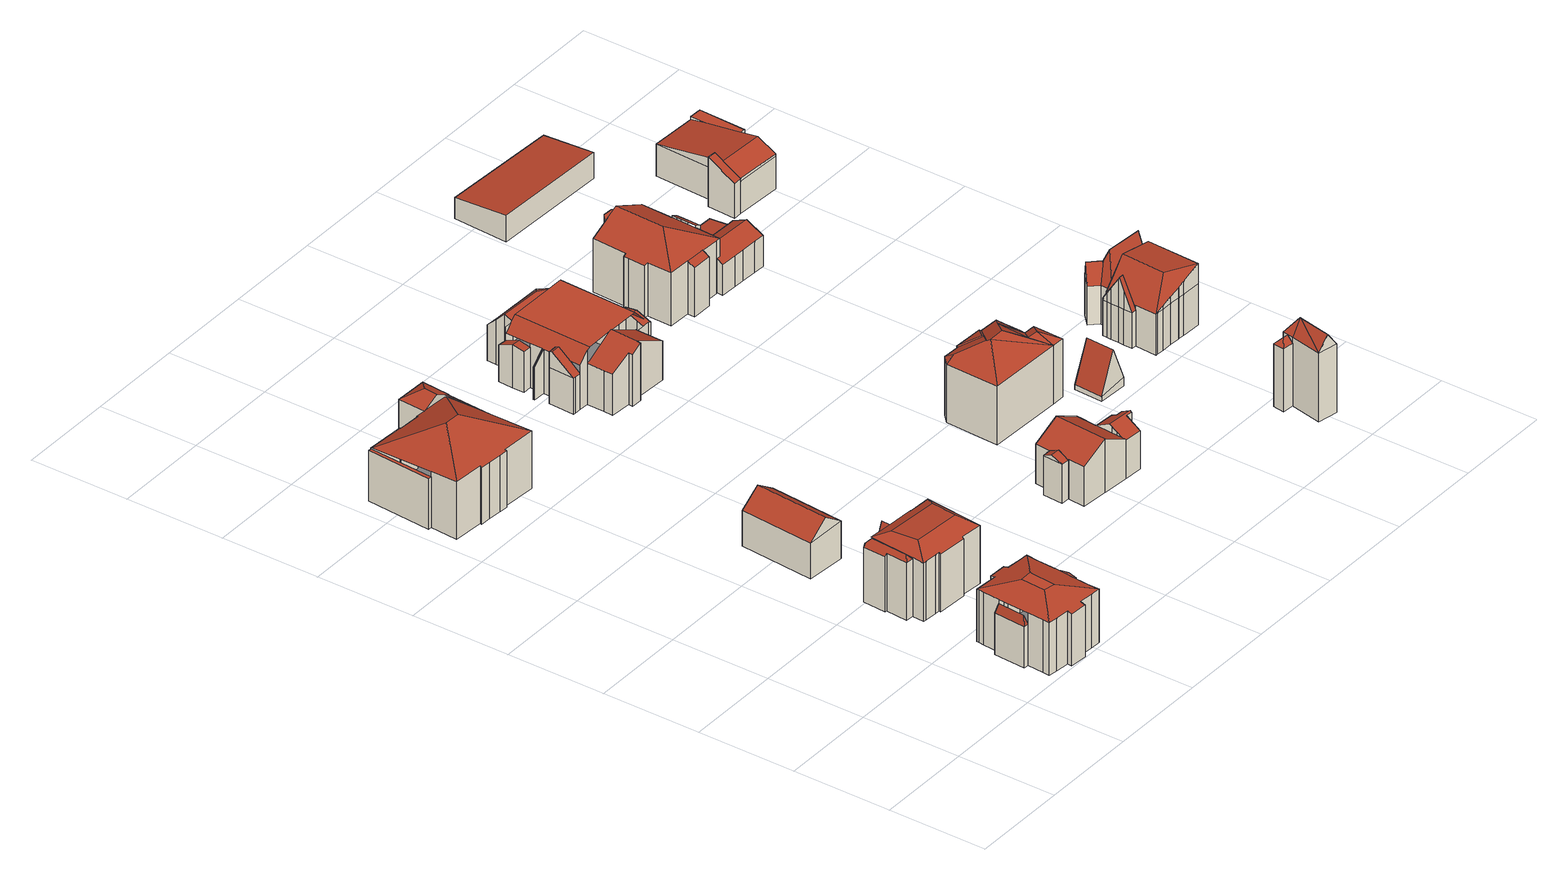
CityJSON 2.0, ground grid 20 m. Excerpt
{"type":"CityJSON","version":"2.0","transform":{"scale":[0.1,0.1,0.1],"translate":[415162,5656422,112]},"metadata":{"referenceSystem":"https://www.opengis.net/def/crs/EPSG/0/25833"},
"CityObjects":{
"building1":{"type":"Building","attributes":{"Gemeindeschluessel":14612000,"Geometrietyp2DReferenz":"3000","function":"31001_9998","roofType":"9999"},"children":["building1-1","building1-2","building1-3"]},
"building1-1":{"type":"BuildingPart","attributes":{"Dachtyp_tdc":"tdcCutTentRoof","Dachneigung":15.15,"QualitaetDacherkennung":71,"Geometrietyp2DReferenz":"3000","measuredHeight":12.51,"roofType":"9999"},"parents":["building1"],"geometry":[{"type":"MultiSurface","lod":"2","boundaries":[[[0,1,2,3]],[[1,4,5,2]],[[4,6,7,5]],[[6,8,9,7]],[[8,10,11,9]],[[10,12,11]],[[13,14,15]],[[13,16,17,14]],[[16,18,19,17]],[[18,20,21,19]],[[20,22,23,21]],[[22,24,25,23]],[[24,26,27,25]],[[26,28,29,27]],[[28,30,31,29]],[[30,32,33,31]],[[32,34,35,33]],[[34,36,37,35]],[[36,38,39,37]],[[38,40,39]],[[41,42,43]],[[41,44,45,42]],[[44,46,47,45]],[[46,48,49,47]],[[48,50,51,49]],[[50,52,53,51]],[[20,18,16,13,10,8,6,54,55]],[[34,32,30,28,26,24,22,20,55,56]],[[46,44,41,38,36,34,56,57]],[[6,4,1,0,52,50,48,46,57,54]],[[57,56,55,54]],[[52,0,3,53]],[[53,3,2,5,7,9,11,14,17,19,21,23,25,27,29,31,33,35,37,39,42,45,47,49,51]]],"semantics":{"surfaces":[{"type":"WallSurface"},{"type":"RoofSurface"},{"type":"GroundSurface"}],"values":[0,0,0,0,0,0,0,0,0,0,0,0,0,0,0,0,0,0,0,0,0,0,0,0,0,0,1,1,1,1,1,0,2]}}]},
"building1-2":{"type":"BuildingPart","attributes":{"Dachtyp_tdc":"tdcFreeFormRoof","Dachneigung":75.49,"QualitaetDacherkennung":43,"Geometrietyp2DReferenz":"3000","measuredHeight":10.41,"roofType":"5000"},"parents":["building1"],"geometry":[{"type":"MultiSurface","lod":"2","boundaries":[[[12,58,59,11]],[[58,60,61,59]],[[60,15,14,61]],[[62,15,60]],[[63,62,60,58]],[[63,58,12]],[[62,63,12,15]],[[59,61,14,11]]],"semantics":{"surfaces":[{"type":"WallSurface"},{"type":"RoofSurface"},{"type":"GroundSurface"}],"values":[0,0,0,1,1,1,1,2]}}]},
"building1-3":{"type":"BuildingPart","attributes":{"Dachtyp_tdc":"tdcGableRoof","Dachneigung":10.28,"QualitaetDacherkennung":70,"Geometrietyp2DReferenz":"3000","measuredHeight":10.17,"roofType":"3100"},"parents":["building1"],"geometry":[{"type":"MultiSurface","lod":"2","boundaries":[[[64,65,66,67]],[[65,43,42,66]],[[40,68,69,39]],[[68,70,71,69]],[[70,64,67,71]],[[72,70,68,40,73]],[[72,73,43,65,64]],[[70,72,64]],[[67,66,42,39,69,71]]],"semantics":{"surfaces":[{"type":"WallSurface"},{"type":"RoofSurface"},{"type":"GroundSurface"}],"values":[0,0,0,0,0,1,1,0,2]}}]},
"building2":{"type":"Building","attributes":{"Gemeindeschluessel":14612000,"Geometrietyp2DReferenz":"3000","function":"31001_9998","roofType":"9999"},"children":["building2-1","building2-2","building2-3"]},
"building2-1":{"type":"BuildingPart","attributes":{"Dachtyp_tdc":"tdcGableRoof","Dachneigung":65.97,"QualitaetDacherkennung":9,"Geometrietyp2DReferenz":"3000","measuredHeight":10.98,"roofType":"3100"},"parents":["building2"],"geometry":[{"type":"MultiSurface","lod":"2","boundaries":[[[74,75,76,77]],[[75,78,79,76]],[[78,80,81,79]],[[80,82,83,81]],[[82,84,85,83]],[[86,74,77,87]],[[88,89,90,91,92,93]],[[82,80,92,91,84]],[[78,93,92,80]],[[75,88,93,78]],[[86,90,89,74]],[[74,89,88,75]],[[77,76,79,81,83,85,87]]],"semantics":{"surfaces":[{"type":"WallSurface"},{"type":"RoofSurface"},{"type":"GroundSurface"}],"values":[0,0,0,0,0,0,1,1,0,0,0,0,2]}}]},
"building2-2":{"type":"BuildingPart","attributes":{"Dachtyp_tdc":"tdcFreeFormRoof","Dachneigung":52.6,"QualitaetDacherkennung":17,"Geometrietyp2DReferenz":"3000","measuredHeight":12.88,"roofType":"5000"},"parents":["building2"],"geometry":[{"type":"MultiSurface","lod":"2","boundaries":[[[94,95,96,97]],[[95,98,99,96]],[[98,100,101,99]],[[100,102,103,101]],[[102,104,105,103]],[[104,106,107,105]],[[106,108,77,107]],[[108,109,87,77]],[[110,106,104,111]],[[104,102,100,98,95,112,111]],[[95,94,112]],[[94,110,111,112]],[[110,109,108,106]],[[113,97,96,99,101,103,105,107,77,87]]],"semantics":{"surfaces":[{"type":"WallSurface"},{"type":"RoofSurface"},{"type":"GroundSurface"}],"values":[0,0,0,0,0,0,0,0,1,1,1,1,1,2]}}]},
"building2-3":{"type":"BuildingPart","attributes":{"Dachtyp_tdc":"tdcCutTentRoof","Dachneigung":2.82,"QualitaetDacherkennung":43,"Geometrietyp2DReferenz":"3000","measuredHeight":13.96,"roofType":"9999"},"parents":["building2"],"geometry":[{"type":"MultiSurface","lod":"2","boundaries":[[[114,115,85,84]],[[115,116,117,85]],[[116,118,119,117]],[[118,120,121,119]],[[120,122,123,121]],[[122,124,125,123]],[[124,126,127,125]],[[126,128,129,127]],[[128,130,131,129]],[[130,132,133,131]],[[132,134,94,97,133]],[[116,115,114,135,136,137,138]],[[118,116,138,139]],[[132,130,128,126,124,122,120,118,139,140]],[[136,134,132,140,137]],[[140,139,138,137]],[[87,85,117,119,121,123,125,127,129,131,133,97,113]]],"semantics":{"surfaces":[{"type":"WallSurface"},{"type":"RoofSurface"},{"type":"GroundSurface"}],"values":[0,0,0,0,0,0,0,0,0,0,0,1,1,1,1,1,2]}}]},
"building3":{"type":"Building","attributes":{"Gemeindeschluessel":14612000,"Geometrietyp2DReferenz":"3000","function":"31001_9998","roofType":"9999"},"children":["building3-1","building3-2","building3-3","building3-4"]},
"building3-1":{"type":"BuildingPart","attributes":{"Dachtyp_tdc":"tdcHipAndGableRoof","Dachneigung":28.91,"QualitaetDacherkennung":88,"Geometrietyp2DReferenz":"3000","measuredHeight":12.36,"roofType":"5000"},"parents":["building3"],"geometry":[{"type":"MultiSurface","lod":"2","boundaries":[[[141,142,143,144]],[[142,145,146,143]],[[145,147,148,149,146]],[[145,142,150]],[[142,141,151,141,152,153,150]],[[153,154,147,145,150]],[[155,144,156,144,143,146,149,157]]],"semantics":{"surfaces":[{"type":"WallSurface"},{"type":"RoofSurface"},{"type":"GroundSurface"}],"values":[0,0,0,1,1,1,2]}}]},
"building3-2":{"type":"BuildingPart","attributes":{"Dachtyp_tdc":"tdcPolyFlatRoof","Dachneigung":0,"QualitaetDacherkennung":19,"Geometrietyp2DReferenz":"3000","measuredHeight":10.39,"roofType":"1000"},"parents":["building3"],"geometry":[{"type":"MultiSurface","lod":"2","boundaries":[[[158,159,160,161]],[[159,162,163,160]],[[162,164,165,163]],[[164,162,159,158,166]],[[161,160,163,165,167]]],"semantics":{"surfaces":[{"type":"WallSurface"},{"type":"RoofSurface"},{"type":"GroundSurface"}],"values":[0,0,0,1,2]}}]},
"building3-3":{"type":"BuildingPart","attributes":{"Dachtyp_tdc":"tdcPolyFlatRoof","Dachneigung":28.78,"QualitaetDacherkennung":47,"Geometrietyp2DReferenz":"3000","measuredHeight":10.98,"roofType":"2100"},"parents":["building3"],"geometry":[{"type":"MultiSurface","lod":"2","boundaries":[[[168,169,170,171]],[[148,168,171,149]],[[148,172,173,169,168]],[[171,170,174,157,149]]],"semantics":{"surfaces":[{"type":"WallSurface"},{"type":"RoofSurface"},{"type":"GroundSurface"}],"values":[0,0,1,2]}}]},
"building3-4":{"type":"BuildingPart","attributes":{"Dachtyp_tdc":"tdcHipRoof","Dachneigung":27.08,"QualitaetDacherkennung":40,"Geometrietyp2DReferenz":"3000","measuredHeight":15.53,"roofType":"3200"},"parents":["building3"],"geometry":[{"type":"MultiSurface","lod":"2","boundaries":[[[175,176,177,178]],[[176,179,180,177]],[[179,181,182,180]],[[181,183,184,182]],[[183,185,158,161,184]],[[186,187,188,165,164]],[[187,189,190,188]],[[189,191,192,190]],[[191,193,151,156,192]],[[194,195,174,157]],[[196,197,198,170,169]],[[197,199,200,198]],[[199,201,202,200]],[[201,175,178,202]],[[197,196,173,195,203]],[[204,185,183,205]],[[195,194,206,152,193,191,189,187,186,204,205,203]],[[183,181,179,176,175,201,199,197,203,205]],[[178,177,180,182,184,161,167,165,188,190,192,156,144,155,157,174,170,198,200,202]]],"semantics":{"surfaces":[{"type":"WallSurface"},{"type":"RoofSurface"},{"type":"GroundSurface"}],"values":[0,0,0,0,0,0,0,0,0,0,0,0,0,0,1,1,1,1,2]}}]},
"building4":{"type":"Building","attributes":{"Dachtyp_tdc":"tdcGableRoof","Gemeindeschluessel":14612000,"Dachneigung":38.23,"QualitaetDacherkennung":79,"Geometrietyp2DReferenz":"3000","measuredHeight":10.43,"function":"31001_9998","roofType":"3100"},"geometry":[{"type":"Solid","lod":"2","boundaries":[[[[207,208,209,210]],[[208,211,212,209]],[[211,213,214,212]],[[213,207,210,214]],[[211,208,215]],[[207,213,216]],[[208,207,216,215]],[[213,211,215,216]],[[210,209,212,214]]]],"semantics":{"surfaces":[{"type":"WallSurface"},{"type":"RoofSurface"},{"type":"GroundSurface"}],"values":[[0,0,0,0,0,0,1,1,2]]}}]},
"building5":{"type":"Building","attributes":{"Gemeindeschluessel":14612000,"Geometrietyp2DReferenz":"3000","function":"31001_9998","roofType":"9999"},"children":["building5-1","building5-2","building5-3","building5-4","building5-5","building5-6","building5-7"]},
"building5-1":{"type":"BuildingPart","attributes":{"Dachtyp_tdc":"tdcGableRoof","Dachneigung":22.97,"QualitaetDacherkennung":61,"Geometrietyp2DReferenz":"3000","measuredHeight":8.89,"roofType":"3100"},"parents":["building5"],"geometry":[{"type":"MultiSurface","lod":"2","boundaries":[[[217,218,219,220]],[[221,222,223,224]],[[222,225,226,223]],[[225,227,228,226]],[[227,229,230,228]],[[229,217,220,230]],[[225,222,221,231]],[[231,232,218,217,229,227,225]],[[220,219,233,234,224,223,226,228,230]]],"semantics":{"surfaces":[{"type":"WallSurface"},{"type":"RoofSurface"},{"type":"GroundSurface"}],"values":[0,0,0,0,0,0,1,1,2]}}]},
"building5-2":{"type":"BuildingPart","attributes":{"Dachtyp_tdc":"tdcHipAndGableRoof","Dachneigung":44.91,"QualitaetDacherkennung":42,"Geometrietyp2DReferenz":"3000","measuredHeight":11.03,"roofType":"5000"},"parents":["building5"],"geometry":[{"type":"MultiSurface","lod":"2","boundaries":[[[235,236,237,238]],[[236,239,240,237]],[[239,241,242,240]],[[241,243,244,242]],[[243,245,246,244]],[[245,247,248,246]],[[247,249,250,248]],[[249,251,250]],[[252,253,254]],[[252,235,238,253]],[[251,249,247,245,255]],[[245,243,241,239,236,255]],[[236,235,252,256,257,258,251,255]],[[238,237,240,242,244,246,248,250,259,260,253]]],"semantics":{"surfaces":[{"type":"WallSurface"},{"type":"RoofSurface"},{"type":"GroundSurface"}],"values":[0,0,0,0,0,0,0,0,0,0,1,1,1,2]}}]},
"building5-3":{"type":"BuildingPart","attributes":{"Dachtyp_tdc":"tdcGableRoof","Dachneigung":28.8,"QualitaetDacherkennung":23,"Geometrietyp2DReferenz":"3000","measuredHeight":11.87,"roofType":"3100"},"parents":["building5"],"geometry":[{"type":"MultiSurface","lod":"2","boundaries":[[[261,262,263,264]],[[262,265,266,263]],[[265,267,268,266]],[[267,269,270,268]],[[269,271,272,270]],[[271,273,274,272]],[[273,275,276,274]],[[275,277,278,276]],[[277,279,280,278]],[[281,282,220,219,218]],[[282,261,264,220]],[[283,284,285,279,277,275,273,271,269,267,265]],[[265,262,261,282,281,286,287,283]],[[264,263,266,268,270,272,274,276,278,280,288,289,290,219,220]]],"semantics":{"surfaces":[{"type":"WallSurface"},{"type":"RoofSurface"},{"type":"GroundSurface"}],"values":[0,0,0,0,0,0,0,0,0,0,0,1,1,2]}}]},
"building5-4":{"type":"BuildingPart","attributes":{"Dachtyp_tdc":"tdcPolyFlatRoof","Dachneigung":45.5,"QualitaetDacherkennung":54,"Geometrietyp2DReferenz":"3000","measuredHeight":11.22,"roofType":"2100"},"parents":["building5"],"geometry":[{"type":"MultiSurface","lod":"2","boundaries":[[[291,292,293,250]],[[292,294,295,293]],[[294,296,297,295]],[[296,298,299,297]],[[298,300,301,299]],[[298,296,294,292,291,302,303,300]],[[301,304,250,293,295,297,299]]],"semantics":{"surfaces":[{"type":"WallSurface"},{"type":"RoofSurface"},{"type":"GroundSurface"}],"values":[0,0,0,0,0,1,2]}}]},
"building5-5":{"type":"BuildingPart","attributes":{"Dachtyp_tdc":"tdcCutGableRoof","Dachneigung":0.737,"QualitaetDacherkennung":49,"Geometrietyp2DReferenz":"3000","measuredHeight":11.84,"roofType":"9999"},"parents":["building5"],"geometry":[{"type":"MultiSurface","lod":"2","boundaries":[[[300,305,221,224,301]],[[306,280,279]],[[306,307,308,309,280]],[[310,311,312,313,314]],[[311,315,316,312]],[[315,317,318,316]],[[317,319,320,318]],[[319,321,322,323,320]],[[324,325,305,300,303,302,326]],[[327,256,254,321,319,317,315,311,310,328,307,306,329]],[[326,327,329,284,330,287,324]],[[304,301,224,234,233,219,290,289,288,280,309,313,312,316,318,320,323,331,253,260,259,250]]],"semantics":{"surfaces":[{"type":"WallSurface"},{"type":"RoofSurface"},{"type":"GroundSurface"}],"values":[0,0,0,0,0,0,0,0,1,1,1,2]}}]},
"building5-6":{"type":"BuildingPart","attributes":{"Dachtyp_tdc":"tdcGableRoof","Dachneigung":21.53,"QualitaetDacherkennung":56,"Geometrietyp2DReferenz":"3000","measuredHeight":8.81,"roofType":"3100"},"parents":["building5"],"geometry":[{"type":"MultiSurface","lod":"2","boundaries":[[[322,332,333,323]],[[332,334,335,333]],[[334,336,337,335]],[[336,338,339,337]],[[338,340,253,339]],[[334,332,322,341]],[[341,340,338,336,334]],[[253,331,323,333,335,337,339]]],"semantics":{"surfaces":[{"type":"WallSurface"},{"type":"RoofSurface"},{"type":"GroundSurface"}],"values":[0,0,0,0,0,1,1,2]}}]},
"building5-7":{"type":"BuildingPart","attributes":{"Dachtyp_tdc":"tdcGableRoof","Dachneigung":36.51,"QualitaetDacherkennung":10,"Geometrietyp2DReferenz":"3000","measuredHeight":10.93,"roofType":"3100"},"parents":["building5"],"geometry":[{"type":"MultiSurface","lod":"2","boundaries":[[[308,342,343,309]],[[342,344,345,343]],[[344,346,347,345]],[[346,314,313,347]],[[348,349,350,351]],[[349,344,342,308,328,350]],[[346,348,351,310,314]],[[344,349,348,346]],[[313,309,343,345,347]]],"semantics":{"surfaces":[{"type":"WallSurface"},{"type":"RoofSurface"},{"type":"GroundSurface"}],"values":[0,0,0,0,1,1,0,0,2]}}]},
"building6":{"type":"Building","attributes":{"Gemeindeschluessel":14612000,"Geometrietyp2DReferenz":"3000","function":"31001_9998","roofType":"9999"},"children":["building6-1","building6-2","building6-3"]},
"building6-1":{"type":"BuildingPart","attributes":{"Dachtyp_tdc":"tdcGableRoof","Dachneigung":25.39,"QualitaetDacherkennung":82,"Geometrietyp2DReferenz":"3000","measuredHeight":9.05,"roofType":"3100"},"parents":["building6"],"geometry":[{"type":"MultiSurface","lod":"2","boundaries":[[[352,353,354,355]],[[353,356,357,354]],[[356,358,359,357]],[[360,361,362,363]],[[352,362,361,353]],[[358,363,362,352]],[[356,360,363,358]],[[353,361,360,356]],[[359,355,354,357]]],"semantics":{"surfaces":[{"type":"WallSurface"},{"type":"RoofSurface"},{"type":"GroundSurface"}],"values":[0,0,0,1,1,0,0,0,2]}}]},
"building6-2":{"type":"BuildingPart","attributes":{"Dachtyp_tdc":"tdcGableRoof","Dachneigung":27.7,"QualitaetDacherkennung":74,"Geometrietyp2DReferenz":"3000","measuredHeight":11.01,"roofType":"3100"},"parents":["building6"],"geometry":[{"type":"MultiSurface","lod":"2","boundaries":[[[364,365,366,359,358]],[[365,367,368,366]],[[367,369,370,368]],[[369,371,372,370]],[[371,373,374,372]],[[373,375,376,374]],[[377,378,379,380,381]],[[378,382,383,379]],[[382,384,385,383]],[[384,386,352,355,385]],[[378,377,387,388,375,373,371,369,367]],[[367,365,364,386,384,382,378]],[[355,359,366,368,370,372,374,376,389,380,379,383,385]]],"semantics":{"surfaces":[{"type":"WallSurface"},{"type":"RoofSurface"},{"type":"GroundSurface"}],"values":[0,0,0,0,0,0,0,0,0,0,1,1,2]}}]},
"building6-3":{"type":"BuildingPart","attributes":{"Dachtyp_tdc":"tdcGableRoof","Dachneigung":27.75,"QualitaetDacherkennung":76,"Geometrietyp2DReferenz":"3000","measuredHeight":9.77,"roofType":"3100"},"parents":["building6"],"geometry":[{"type":"MultiSurface","lod":"2","boundaries":[[[390,381,380,391]],[[392,393,394,376,375]],[[393,395,396,394]],[[395,397,398,396]],[[397,399,400,398]],[[399,401,402,400]],[[401,403,404,402]],[[403,390,391,404]],[[399,397,395,393,392,405]],[[405,387,381,390,403,401,399]],[[391,380,389,376,394,396,398,400,402,404]]],"semantics":{"surfaces":[{"type":"WallSurface"},{"type":"RoofSurface"},{"type":"GroundSurface"}],"values":[0,0,0,0,0,0,0,0,1,1,2]}}]},
"building7":{"type":"Building","attributes":{"Dachtyp_tdc":"tdcFreeFormRoof","Gemeindeschluessel":14612000,"Dachneigung":31.61,"QualitaetDacherkennung":58,"Geometrietyp2DReferenz":"3000","measuredHeight":15.85,"function":"31001_9998","roofType":"5000"},"geometry":[{"type":"Solid","lod":"2","boundaries":[[[[406,407,408,409]],[[407,410,411,408]],[[410,412,413,411]],[[412,414,415,413]],[[414,416,417,415]],[[416,418,419,417]],[[418,420,421,419]],[[420,422,423,421]],[[422,424,425,423]],[[424,426,427,425]],[[426,428,429,427]],[[428,430,431,429]],[[430,432,433,431]],[[432,434,435,433]],[[434,406,409,435]],[[436,432,430]],[[437,438,439,436,430,428]],[[440,426,424]],[[441,426,440]],[[442,426,441]],[[437,426,442]],[[426,437,428]],[[440,424,422]],[[441,440,422,420]],[[414,418,416]],[[443,418,414]],[[443,420,418]],[[443,441,420]],[[441,443,442]],[[443,414,412]],[[438,437,442,443,412,410]],[[444,445,439,438,410,407]],[[444,407,406]],[[445,444,406,434]],[[436,439,445,434,432]],[[409,408,411,413,415,417,419,421,423,425,427,429,431,433,435]]]],"semantics":{"surfaces":[{"type":"WallSurface"},{"type":"RoofSurface"},{"type":"GroundSurface"}],"values":[[0,0,0,0,0,0,0,0,0,0,0,0,0,0,0,1,1,1,1,1,1,1,1,1,1,1,1,1,1,1,1,1,1,1,1,2]]}}]},
"building8":{"type":"Building","attributes":{"Dachtyp_tdc":"tdcGableRoof","Gemeindeschluessel":14612000,"Dachneigung":69.3,"QualitaetDacherkennung":16,"Geometrietyp2DReferenz":"3000","measuredHeight":9.02,"function":"31001_9998","roofType":"3100"},"geometry":[{"type":"Solid","lod":"2","boundaries":[[[[446,447,448,449]],[[447,450,451,448]],[[450,452,453,451]],[[452,446,449,453]],[[450,447,454]],[[446,452,455]],[[447,446,455,454]],[[452,450,454,455]],[[449,448,451,453]]]],"semantics":{"surfaces":[{"type":"WallSurface"},{"type":"RoofSurface"},{"type":"GroundSurface"}],"values":[[0,0,0,0,0,0,1,1,2]]}}]},
"building9":{"type":"Building","attributes":{"Dachtyp_tdc":"tdcFreeFormRoof","Gemeindeschluessel":14612000,"Dachneigung":43.21,"QualitaetDacherkennung":8,"Geometrietyp2DReferenz":"3000","measuredHeight":14,"function":"31001_9998","roofType":"5000"},"geometry":[{"type":"Solid","lod":"2","boundaries":[[[[456,457,458]],[[459,456,458,460]],[[459,460,461]],[[456,459,461,457]],[[462,463,464,465]],[[461,460,463,462]],[[460,458,464,463]],[[458,457,465,464]],[[457,461,462,465]]]],"semantics":{"surfaces":[{"type":"WallSurface"},{"type":"RoofSurface"},{"type":"GroundSurface"}],"values":[[0,1,1,1,2,0,0,0,0]]}}]},
"building10":{"type":"Building","attributes":{"Dachtyp_tdc":"tdcFreeFormRoof","Gemeindeschluessel":14612000,"Dachneigung":54.25,"QualitaetDacherkennung":4,"Geometrietyp2DReferenz":"3000","measuredHeight":17.03,"function":"31001_9998","roofType":"5000"},"geometry":[{"type":"Solid","lod":"2","boundaries":[[[[466,467,468,464]],[[467,469,470,468]],[[469,471,472,470]],[[471,473,465,472]],[[473,466,464,465]],[[473,474,466]],[[471,474,473]],[[474,471,475]],[[475,471,469]],[[474,475,469,467]],[[474,467,466]],[[464,468,470,472,465]]]],"semantics":{"surfaces":[{"type":"WallSurface"},{"type":"RoofSurface"},{"type":"GroundSurface"}],"values":[[0,0,0,0,0,1,1,1,0,1,1,2]]}}]},
"building11":{"type":"Building","attributes":{"Gemeindeschluessel":14612000,"Geometrietyp2DReferenz":"3000","function":"31001_9998","roofType":"9999"},"children":["building11-1","building11-2","building11-3","building11-4","building11-5","building11-6"]},
"building11-1":{"type":"BuildingPart","attributes":{"Dachtyp_tdc":"tdcHipAndGableRoof","Dachneigung":25.76,"QualitaetDacherkennung":76,"Geometrietyp2DReferenz":"3000","measuredHeight":14.22,"roofType":"5000"},"parents":["building11"],"geometry":[{"type":"MultiSurface","lod":"2","boundaries":[[[476,477,478,479]],[[477,480,481,478]],[[480,482,483,481]],[[482,484,485,483]],[[484,486,485]],[[487,488,489,490,491]],[[488,492,493,489]],[[492,494,495,493]],[[496,497,498,499]],[[497,500,501,498]],[[500,502,503,501]],[[502,504,505,503]],[[504,506,507,505]],[[508,509,510,511]],[[509,512,513,510]],[[512,514,515,513]],[[514,476,479,515]],[[509,508,506,504,502,500,516]],[[500,497,496,494,492,488,487,517,516]],[[517,484,482,480,477,476,514,512,509,516]],[[479,478,481,483,485,518,490,489,493,495,499,498,501,503,505,507,511,510,513,515]]],"semantics":{"surfaces":[{"type":"WallSurface"},{"type":"RoofSurface"},{"type":"GroundSurface"}],"values":[0,0,0,0,0,0,0,0,0,0,0,0,0,0,0,0,0,1,1,1,2]}}]},
"building11-2":{"type":"BuildingPart","attributes":{"Dachtyp_tdc":"tdcPolyFlatRoof","Dachneigung":27.75,"QualitaetDacherkennung":93,"Geometrietyp2DReferenz":"3000","measuredHeight":11.35,"roofType":"2100"},"parents":["building11"],"geometry":[{"type":"MultiSurface","lod":"2","boundaries":[[[519,520,521,495,494]],[[520,522,523,521]],[[522,524,525,523]],[[524,526,525]],[[527,528,498,529,530]],[[528,531,496,499,498]],[[531,528,527,524,522,520,519]],[[495,521,523,525,529,498,499]]],"semantics":{"surfaces":[{"type":"WallSurface"},{"type":"RoofSurface"},{"type":"GroundSurface"}],"values":[0,0,0,0,0,0,1,2]}}]},
"building11-3":{"type":"BuildingPart","attributes":{"Dachtyp_tdc":"tdcPolyFlatRoof","Dachneigung":13.71,"QualitaetDacherkennung":66,"Geometrietyp2DReferenz":"3000","measuredHeight":6.75,"roofType":"2100"},"parents":["building11"],"geometry":[{"type":"MultiSurface","lod":"2","boundaries":[[[532,530,529,533,534]],[[526,535,525]],[[535,536,537,525]],[[536,538,539,537]],[[538,536,535,526,530,532,540]],[[533,529,525,537,539]]],"semantics":{"surfaces":[{"type":"WallSurface"},{"type":"RoofSurface"},{"type":"GroundSurface"}],"values":[0,0,0,0,1,2]}}]},
"building11-4":{"type":"BuildingPart","attributes":{"Dachtyp_tdc":"tdcPolyFlatRoof","Dachneigung":0,"QualitaetDacherkennung":53,"Geometrietyp2DReferenz":"3000","measuredHeight":12.55,"roofType":"1000"},"parents":["building11"],"geometry":[{"type":"MultiSurface","lod":"2","boundaries":[[[486,541,542,485]],[[541,543,544,542]],[[543,545,546,544]],[[545,547,548,546]],[[547,491,490,548]],[[491,547,545,543,541,486,549]],[[485,542,544,546,548,490,518]]],"semantics":{"surfaces":[{"type":"WallSurface"},{"type":"RoofSurface"},{"type":"GroundSurface"}],"values":[0,0,0,0,0,1,2]}}]},
"building11-5":{"type":"BuildingPart","attributes":{"Dachtyp_tdc":"tdcPolyFlatRoof","Dachneigung":29.4,"QualitaetDacherkennung":60,"Geometrietyp2DReferenz":"3000","measuredHeight":10.9,"roofType":"2100"},"parents":["building11"],"geometry":[{"type":"MultiSurface","lod":"2","boundaries":[[[506,504,505,507]],[[504,550,551,505]],[[550,552,553,551]],[[552,554,511,553]],[[554,508,511]],[[508,554,552,550,504,506]],[[507,505,551,553,511]]],"semantics":{"surfaces":[{"type":"WallSurface"},{"type":"RoofSurface"},{"type":"GroundSurface"}],"values":[0,0,0,0,0,1,2]}}]},
"building11-6":{"type":"BuildingPart","attributes":{"Dachtyp_tdc":"tdcPolyFlatRoof","Dachneigung":5.17,"QualitaetDacherkennung":61,"Geometrietyp2DReferenz":"3000","measuredHeight":6.47,"roofType":"2100"},"parents":["building11"],"geometry":[{"type":"MultiSurface","lod":"2","boundaries":[[[555,556,557,539,538]],[[556,558,559,557]],[[558,560,561,559]],[[560,534,533,561]],[[560,558,556,555,540,534]],[[533,539,557,559,561]]],"semantics":{"surfaces":[{"type":"WallSurface"},{"type":"RoofSurface"},{"type":"GroundSurface"}],"values":[0,0,0,0,1,2]}}]},
"building12":{"type":"Building","attributes":{"Dachtyp_tdc":"tdcGableRoof","Gemeindeschluessel":14612000,"Dachneigung":26.66,"QualitaetDacherkennung":84,"Geometrietyp2DReferenz":"3000","measuredHeight":8.11,"function":"31001_9998","roofType":"3100"},"geometry":[{"type":"Solid","lod":"2","boundaries":[[[[562,563,564,565]],[[563,566,567,564]],[[566,568,569,567]],[[568,570,571,569]],[[570,572,573,571]],[[572,574,575,573]],[[574,576,577,575]],[[576,578,579,577]],[[578,580,581,579]],[[580,582,583,581]],[[582,584,585,583]],[[584,586,587,585]],[[586,562,565,587]],[[582,580,578,576,574,572]],[[572,570,568,566,563,562,586,584,582]],[[565,564,567,569,571,573,575,577,579,581,583,585,587]]]],"semantics":{"surfaces":[{"type":"WallSurface"},{"type":"RoofSurface"},{"type":"GroundSurface"}],"values":[[0,0,0,0,0,0,0,0,0,0,0,0,0,1,1,2]]}}]},
"building13":{"type":"Building","attributes":{"Gemeindeschluessel":14612000,"Geometrietyp2DReferenz":"3000","function":"31001_9998","roofType":"9999"},"children":["building13-1","building13-2","building13-3"]},
"building13-1":{"type":"BuildingPart","attributes":{"Dachtyp_tdc":"tdcGableRoof","Dachneigung":57.38,"QualitaetDacherkennung":54,"Geometrietyp2DReferenz":"3000","measuredHeight":13.45,"roofType":"3100"},"parents":["building13"],"geometry":[{"type":"MultiSurface","lod":"2","boundaries":[[[588,589,590,591]],[[589,592,593,590]],[[592,594,595,593]],[[594,596,597,595]],[[596,598,599,597]],[[598,600,601,599]],[[602,588,591,603]],[[602,604,605,606,607,588]],[[608,609,610,611,606,605,612,613]],[[598,608,613,600]],[[589,607,606,611,592]],[[592,611,610,594]],[[594,610,609,596]],[[596,609,608,598]],[[588,607,589]],[[591,590,593,595,597,599,601,603]]],"semantics":{"surfaces":[{"type":"WallSurface"},{"type":"RoofSurface"},{"type":"GroundSurface"}],"values":[0,0,0,0,0,0,0,1,1,0,0,0,0,0,0,2]}}]},
"building13-2":{"type":"BuildingPart","attributes":{"Dachtyp_tdc":"tdcFreeFormRoof","Dachneigung":69.5,"QualitaetDacherkennung":14,"Geometrietyp2DReferenz":"3000","measuredHeight":14.08,"roofType":"5000"},"parents":["building13"],"geometry":[{"type":"MultiSurface","lod":"2","boundaries":[[[614,615,616,617]],[[615,618,619,616]],[[618,620,621,619]],[[620,622,623,621]],[[622,624,625,623]],[[624,626,627,625]],[[628,626,624]],[[628,629,630]],[[624,629,628]],[[629,624,622]],[[631,629,622,620]],[[631,620,618]],[[629,631,618,615]],[[630,629,615,614]],[[628,630,614,626]],[[617,616,619,621,623,625,627]]],"semantics":{"surfaces":[{"type":"WallSurface"},{"type":"RoofSurface"},{"type":"GroundSurface"}],"values":[0,0,0,0,0,0,0,1,1,1,1,0,1,1,1,2]}}]},
"building13-3":{"type":"BuildingPart","attributes":{"Dachtyp_tdc":"tdcHipAndGableRoof","Dachneigung":10.41,"QualitaetDacherkennung":37,"Geometrietyp2DReferenz":"3000","measuredHeight":13.9,"roofType":"5000"},"parents":["building13"],"geometry":[{"type":"MultiSurface","lod":"2","boundaries":[[[632,633,634,635]],[[633,636,637,634]],[[636,638,639,637]],[[638,640,641,639]],[[640,642,643,641]],[[642,644,645,643]],[[644,646,647,645]],[[646,648,602,603,647]],[[649,650,614,617,601,600,613]],[[651,632,635,627,626]],[[646,652,653,654,655,656,657,658,659]],[[660,661,659,658]],[[648,646,659,661,662,649]],[[649,662,650]],[[650,662,661,660,651]],[[648,649,612,604]],[[651,660,658,632]],[[632,658,657,633]],[[633,657,656,636]],[[636,656,655,638]],[[638,655,654,640]],[[640,654,653,642]],[[642,653,652,644]],[[644,652,646]],[[635,634,637,639,641,643,645,647,603,601,617,627]]],"semantics":{"surfaces":[{"type":"WallSurface"},{"type":"RoofSurface"},{"type":"GroundSurface"}],"values":[0,0,0,0,0,0,0,0,0,0,1,1,1,0,0,0,0,0,0,0,0,0,0,0,2]}}]},
"building14":{"type":"Building","attributes":{"Dachtyp_tdc":"tdcPolyFlatRoof","Gemeindeschluessel":14612000,"Dachneigung":5.65,"QualitaetDacherkennung":87,"Geometrietyp2DReferenz":"3000","measuredHeight":5.42,"function":"31001_2000","roofType":"2100"},"geometry":[{"type":"Solid","lod":"2","boundaries":[[[[663,664,665,666]],[[664,667,668,665]],[[667,669,670,668]],[[669,663,666,670]],[[669,667,664,663]],[[666,665,668,670]]]],"semantics":{"surfaces":[{"type":"WallSurface"},{"type":"RoofSurface"},{"type":"GroundSurface"}],"values":[[0,0,0,0,1,2]]}}]},
"building15":{"type":"Building","attributes":{"Gemeindeschluessel":14612000,"Geometrietyp2DReferenz":"3000","function":"31001_9998","roofType":"9999"},"children":["building15-1","building15-2","building15-3"]},
"building15-1":{"type":"BuildingPart","attributes":{"Dachtyp_tdc":"tdcGableRoof","Dachneigung":10.16,"QualitaetDacherkennung":34,"Geometrietyp2DReferenz":"3000","measuredHeight":9.18,"roofType":"3100"},"parents":["building15"],"geometry":[{"type":"MultiSurface","lod":"2","boundaries":[[[671,672,673,674]],[[672,675,676,673]],[[677,678,679,680]],[[678,681,682,679]],[[683,684,685,686,687]],[[672,688,685,684,689,690,675]],[[677,691,689,684,683,678]],[[671,688,672]],[[678,683,687,692,681]],[[682,674,673,676,680,679]]],"semantics":{"surfaces":[{"type":"WallSurface"},{"type":"RoofSurface"},{"type":"GroundSurface"}],"values":[0,0,0,0,1,1,0,0,0,2]}}]},
"building15-2":{"type":"BuildingPart","attributes":{"Dachtyp_tdc":"tdcPolyFlatRoof","Dachneigung":0,"QualitaetDacherkennung":71,"Geometrietyp2DReferenz":"3000","measuredHeight":7.17,"roofType":"1000"},"parents":["building15"],"geometry":[{"type":"MultiSurface","lod":"2","boundaries":[[[693,694,695,696]],[[694,691,677,680,695]],[[697,693,696,676,675]],[[697,690,691,694,693]],[[696,695,680,676]]],"semantics":{"surfaces":[{"type":"WallSurface"},{"type":"RoofSurface"},{"type":"GroundSurface"}],"values":[0,0,0,1,2]}}]},
"building15-3":{"type":"BuildingPart","attributes":{"Dachtyp_tdc":"tdcPolyFlatRoof","Dachneigung":29.42,"QualitaetDacherkennung":90,"Geometrietyp2DReferenz":"3000","measuredHeight":10.22,"roofType":"2100"},"parents":["building15"],"geometry":[{"type":"MultiSurface","lod":"2","boundaries":[[[698,699,700,701]],[[699,702,688,671,674,700]],[[692,698,701,682,681]],[[692,686,702,699,698]],[[701,700,674,682]]],"semantics":{"surfaces":[{"type":"WallSurface"},{"type":"RoofSurface"},{"type":"GroundSurface"}],"values":[0,0,0,1,2]}}]}
},
"vertices":[
[335,4,109],[336,14,112],[336,14,3],[335,4,3],[308,16,111],[308,16,3],[289,18,111],[289,18,3],[290,32,111],[290,32,3],[292,65,111],[292,65,3],[292,65,88],[297,130,111],[297,130,3],[297,130,88],[299,163,111],[299,163,3],[300,173,111],[300,173,3],[300,178,111],[300,178,3],[319,176,112],[319,176,3],[347,174,112],[347,174,3],[348,184,109],[348,184,3],[383,182,110],[383,182,3],[383,172,113],[383,172,3],[411,169,113],[411,169,3],[430,168,113],[430,168,3],[428,142,113],[428,142,3],[426,105,113],[426,105,3],[426,105,101],[423,71,113],[423,71,3],[423,71,101],[420,34,113],[420,34,3],[419,8,113],[419,8,3],[399,9,113],[399,9,3],[371,12,113],[371,12,3],[370,1,110],[370,1,3],[344,69,128],[348,119,128],[373,119,128],[369,65,128],
[282,66,88],[282,66,3],[287,131,88],[287,131,3],[291,126,107],[287,70,107],
[438,70,101],[436,70,101],[436,70,3],[438,70,3],[439,104,101],[439,104,3],[441,104,101],[441,104,3],[439,86,105],[424,87,105],
[342,396,30],[343,402,30],[343,402,8],[342,396,8],[345,426,30],[345,426,8],[404,422,30],[404,422,8],[402,398,30],[402,398,8],[402,391,30],[402,391,8],[342,395,30],[342,395,8],[343,402,61],[342,396,61],[342,395,61],[363,394,117],[365,425,117],[345,426,61],
[292,307,126],[276,308,126],[276,308,8],[292,307,8],[279,352,126],[279,352,8],[275,352,121],[275,352,8],[278,400,120],[278,400,8],[282,400,126],[282,400,8],[298,399,126],[298,399,8],[342,396,68],[342,395,68],[298,398,126],[290,391,136],[284,315,136],[298,398,8],
[402,391,131],[402,391,130],[448,388,131],[448,388,8],[439,272,128],[439,272,8],[393,276,128],[393,276,8],[392,272,126],[392,272,8],[331,276,126],[331,276,8],[331,280,128],[331,280,8],[322,280,128],[322,280,8],[297,282,128],[297,282,8],[290,282,128],[290,282,8],[292,307,129],[342,395,131],[298,398,131],[317,370,144],[426,362,144],[417,308,147],[319,315,147],
[162,1237,129],[166,1294,129],[166,1294,24],[162,1237,24],[230,1290,131],[230,1290,24],[226,1233,131],[226,1233,129],[226,1233,24],[197,1262,147],[141,1238,117],[163,1237,130],[195,1235,147],[218,1234,135],[195,1235,24],[141,1238,24],[218,1234,24],
[10,1113,128],[3,1113,128],[3,1113,24],[10,1113,24],[12,1246,128],[12,1246,24],[18,1246,128],[18,1246,24],[18,1243,128],[18,1243,24],
[218,1096,129],[210,1096,134],[210,1096,24],[218,1096,24],[218,1234,134],[215,1183,134],[218,1231,24],
[116,1046,140],[90,1048,140],[90,1048,24],[116,1046,24],[68,1049,140],[68,1049,24],[69,1053,142],[69,1053,24],[7,1057,142],[7,1057,24],[10,1113,139],[18,1246,130],[96,1241,130],[96,1241,24],[95,1239,131],[95,1239,24],[141,1236,131],[141,1236,24],[141,1238,130],[218,1234,129],[218,1231,131],[210,1096,139],[206,1044,142],[206,1044,24],[135,1048,142],[135,1048,24],[135,1045,140],[135,1045,24],[129,1142,179],[18,1243,131],[96,1144,179],[195,1235,130],
[374,660,85],[362,508,85],[362,508,8],[374,660,8],[282,514,81],[282,514,8],[294,666,81],[294,666,8],[322,511,113],[334,663,113],
[604,1112,99],[604,1113,99],[604,1113,23],[604,1112,23],[626,1165,107],[644,1164,107],[644,1164,23],[626,1165,23],[643,1140,111],[643,1140,23],[642,1110,99],[642,1110,23],[638,1112,99],[638,1112,23],[625,1141,111],[624,1112,99],[624,1112,23],[625,1141,23],
[473,1277,126],[474,1295,133],[474,1295,23],[473,1277,23],[474,1313,115],[474,1313,23],[475,1332,96],[475,1332,23],[507,1331,96],[507,1331,23],[612,1328,96],[612,1328,23],[611,1308,106],[611,1308,23],[609,1272,125],[609,1272,23],[609,1272,126],[453,1277,126],[453,1277,23],[453,1277,114],[563,1292,133],[465,1277,126],[478,1276,126],[605,1272,126],[605,1272,23],[478,1276,23],
[603,1076,103],[603,1057,103],[603,1057,23],[603,1076,23],[533,1059,141],[533,1059,23],[532,1059,141],[532,1059,23],[531,1051,141],[531,1051,23],[508,1051,129],[508,1051,23],[509,1060,129],[509,1060,23],[466,1062,107],[466,1062,23],[467,1081,107],[467,1081,23],[468,1117,107],[468,1117,23],[604,1113,103],[604,1112,103],[535,1115,141],[532,1115,140],[473,1116,110],[600,1113,105],[537,1115,140],[473,1116,23],[535,1115,23],[600,1113,23],
[609,1272,135],[643,1271,100],[643,1271,23],[648,1271,96],[648,1271,23],[647,1240,96],[647,1240,23],[646,1218,96],[646,1218,23],[628,1219,114],[628,1219,23],[625,1271,119],[629,1271,114],[629,1271,23],
[626,1165,114],[468,1117,134],[448,1117,114],[448,1117,97],[448,1117,23],[450,1171,114],[451,1196,114],[451,1196,23],[450,1171,23],[450,1171,97],[426,1197,89],[426,1197,23],[426,1200,89],[426,1200,23],[451,1199,114],[451,1199,23],[452,1225,114],[452,1225,106],[452,1225,23],[600,1113,141],[624,1112,114],[605,1272,141],[478,1276,139],[449,1140,114],[473,1116,139],[535,1115,140],[452,1248,23],
[434,1225,106],[434,1225,23],[434,1249,111],[434,1249,23],[435,1279,99],[435,1279,23],[440,1278,99],[440,1278,23],[453,1277,99],[452,1248,111],
[435,1118,97],[435,1118,23],[430,1118,97],[430,1118,23],[432,1171,97],[432,1171,23],[432,1171,129],[431,1164,132],[450,1164,132],[450,1171,129],
[731,298,90],[714,299,90],[714,299,10],[731,298,10],[717,340,90],[717,340,10],[734,339,90],[734,339,10],[717,340,91],[715,321,101],[733,320,101],[734,339,92],
[734,339,91],[737,371,91],[737,371,10],[791,367,120],[791,367,10],[845,363,92],[845,363,10],[844,351,92],[844,351,10],[842,330,92],[842,330,10],[841,319,92],[841,319,10],[837,255,92],[784,259,120],[784,259,10],[837,255,10],[837,255,89],[729,263,91],[729,263,10],[732,298,91],[732,298,10],[731,298,91],[837,261,92],[839,290,92],[839,290,10],
[876,252,89],[876,252,10],[841,319,93],[881,316,93],[881,316,10],[880,305,98],[880,305,10],[894,304,98],[894,304,10],[893,286,108],[893,286,10],[892,282,106],[892,282,10],[879,283,106],[879,283,10],[839,290,108],
[854,621,128],[916,619,128],[916,619,8],[854,621,8],[916,615,128],[916,615,8],[957,613,128],[957,613,8],[956,597,128],[956,597,8],[956,584,128],[956,584,8],[955,561,128],[955,561,8],[954,551,128],[954,551,8],[979,550,128],[979,550,8],[977,488,128],[977,488,8],[952,489,128],[952,489,8],[795,494,128],[795,494,8],[799,603,128],[799,603,8],[816,619,128],[816,619,8],[853,618,128],[853,618,8],[817,601,139],[859,554,166],[855,559,163],[855,560,163],[947,520,147],[923,521,147],[892,553,166],[937,595,139],[883,589,147],[883,585,147],
[1005,427,17],[1008,485,18],[1008,485,8],[1005,427,8],[1068,482,26],[1068,482,8],[1065,424,26],[1065,424,8],[1039,483,98],[1036,425,98],
[1169,155,163],[1167,143,152],[1171,166,152],[1157,156,163],[1147,168,152],[1144,145,152],[1144,145,23],[1147,168,23],[1171,166,23],[1167,143,23],
[1171,166,164],[1212,160,164],[1212,160,23],[1195,71,164],[1195,71,23],[1154,79,164],[1154,79,23],[1167,143,164],[1188,143,193],[1174,75,193],
[742,1230,127],[742,1239,127],[742,1239,21],[742,1230,21],[748,1239,130],[748,1239,21],[751,1310,131],[751,1310,21],[792,1309,151],[792,1309,21],[792,1309,146],[834,1307,154],[885,1305,129],[885,1305,21],[834,1307,21],[834,1307,146],[882,1239,130],[882,1239,21],[883,1239,129],[883,1239,21],[881,1189,129],[882,1189,129],[882,1189,21],[881,1189,21],[880,1137,129],[880,1137,21],[870,1137,129],[870,1137,21],[833,1138,130],[833,1138,21],[833,1139,130],[833,1139,21],[791,1140,130],[745,1142,130],[745,1142,21],[791,1140,21],[747,1192,130],[747,1192,21],[740,1193,127],[740,1193,21],[812,1207,163],[816,1308,163],[816,1308,21],
[883,1239,134],[894,1238,128],[894,1238,21],[894,1229,128],[894,1229,21],[894,1215,128],[894,1215,21],[894,1215,81],[893,1188,128],[882,1189,134],[893,1188,21],[893,1188,88],[881,1189,134],
[926,1187,88],[926,1187,21],[926,1187,85],[894,1215,82],[915,1214,81],[915,1214,21],[927,1214,82],[927,1214,21],[926,1205,84],
[792,1315,146],[792,1315,21],[803,1324,146],[803,1324,21],[822,1323,146],[822,1323,21],[835,1313,146],[835,1313,21],[816,1308,146],
[832,1125,122],[832,1125,21],[791,1126,122],[791,1126,21],[791,1140,129],
[927,1214,83],[928,1229,81],[928,1229,21],[975,1227,81],[975,1227,21],[974,1185,85],[974,1185,21],
[924,1121,86],[903,1122,86],[903,1122,23],[924,1121,23],[869,1123,86],[869,1123,23],[870,1137,93],[870,1137,23],[880,1137,93],[880,1137,23],[881,1159,104],[881,1159,23],[882,1189,89],[882,1189,23],[893,1188,89],[893,1188,23],[974,1185,89],[974,1185,23],[984,1185,89],[984,1185,23],[982,1155,104],[982,1155,23],[981,1119,86],[981,1119,23],[958,1120,86],[958,1120,23],
[1162,476,84],[1162,494,84],[1162,494,11],[1162,476,11],[1163,505,84],[1163,505,11],[1163,521,84],[1163,521,11],[1164,530,84],[1164,530,11],[1164,539,84],[1164,539,11],[1174,539,84],[1174,539,11],[1171,475,84],[1171,475,11],[1171,480,95],[1172,503,146],[1163,503,146],[1162,494,125],[1164,539,89],[1164,530,104],[1163,521,118],[1163,505,142],[1173,535,95],[1174,539,89],
[1190,538,90],[1191,563,90],[1191,563,11],[1190,538,11],[1175,580,90],[1175,580,11],[1197,601,90],[1197,601,11],[1213,584,90],[1213,584,11],[1292,580,90],[1292,580,11],[1290,535,90],[1290,535,11],[1291,557,150],[1206,569,130],[1214,561,152],[1186,591,130],
[1285,427,95],[1245,428,95],[1245,428,11],[1285,427,11],[1233,429,95],[1233,429,11],[1231,429,95],[1231,429,11],[1210,430,95],[1210,430,11],[1188,430,95],[1188,430,11],[1174,431,95],[1174,431,11],[1169,431,95],[1169,431,11],[1171,475,95],[1174,539,95],[1190,538,95],[1290,535,95],[1174,431,97],[1188,430,102],[1210,430,110],[1231,429,117],[1233,429,118],[1245,428,122],[1285,427,137],[1214,448,150],[1290,535,137],[1218,537,150],[1190,538,116],
[1036,1620,62],[1031,1511,73],[1031,1511,19],[1036,1620,19],[789,1520,73],[789,1520,19],[795,1632,62],[795,1632,19],
[1092,1301,87],[1097,1428,87],[1097,1428,21],[1092,1301,21],[1192,1424,87],[1192,1424,21],[1188,1327,87],[1185,1241,87],[1185,1241,21],[1188,1327,21],[1090,1245,87],[1090,1245,21],[1185,1241,93],[1186,1279,113],[1091,1283,113],[1091,1279,111],[1090,1245,93],[1092,1301,110],[1188,1327,104],[1191,1391,93],[1188,1327,93],[1090,1245,92],
[1217,1423,93],[1213,1326,93],[1213,1326,21],[1217,1423,21],[1192,1424,93],
[1072,1245,92],[1074,1302,123],[1074,1302,21],[1072,1245,21],[1092,1301,123]
]}
